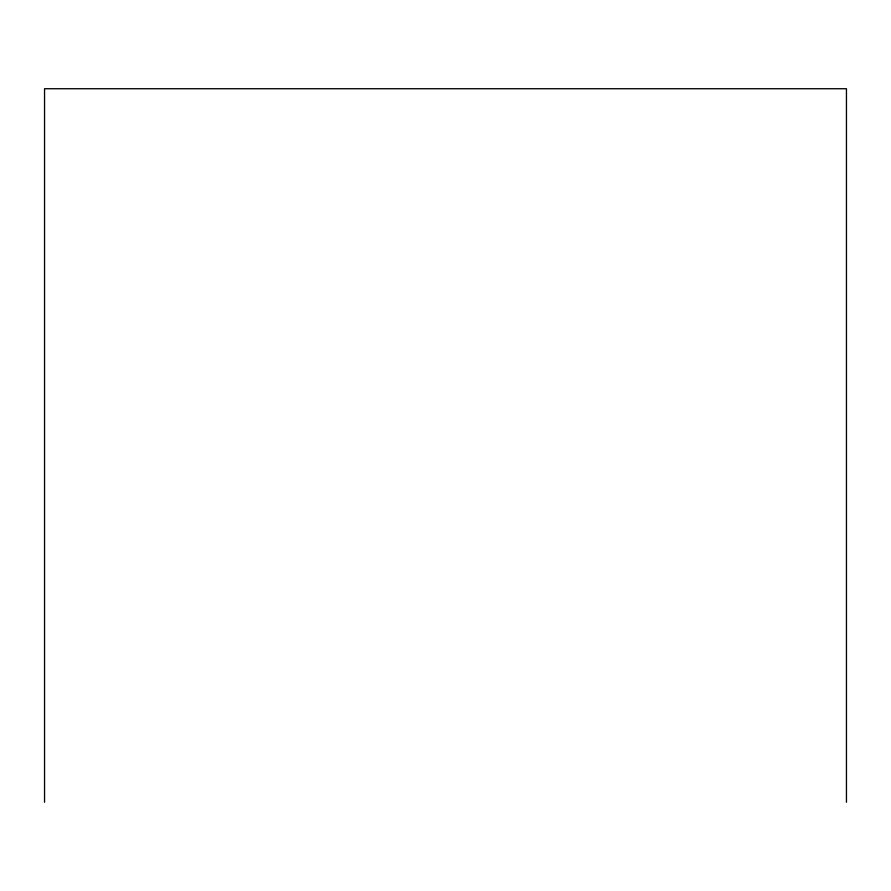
<?xml version="1.0" encoding="UTF-8"?>
<svg xmlns="http://www.w3.org/2000/svg" width="891" height="891" viewBox="0 0 891 891"><rect width="100%" height="100%" fill="white"/><g stroke="black" fill="none" stroke-linecap="round" stroke-linejoin="round"><path stroke-width="1.34" d="M846.45 802.268L846.45 88.732L44.55 88.732L44.55 802.268"/></g></svg>
